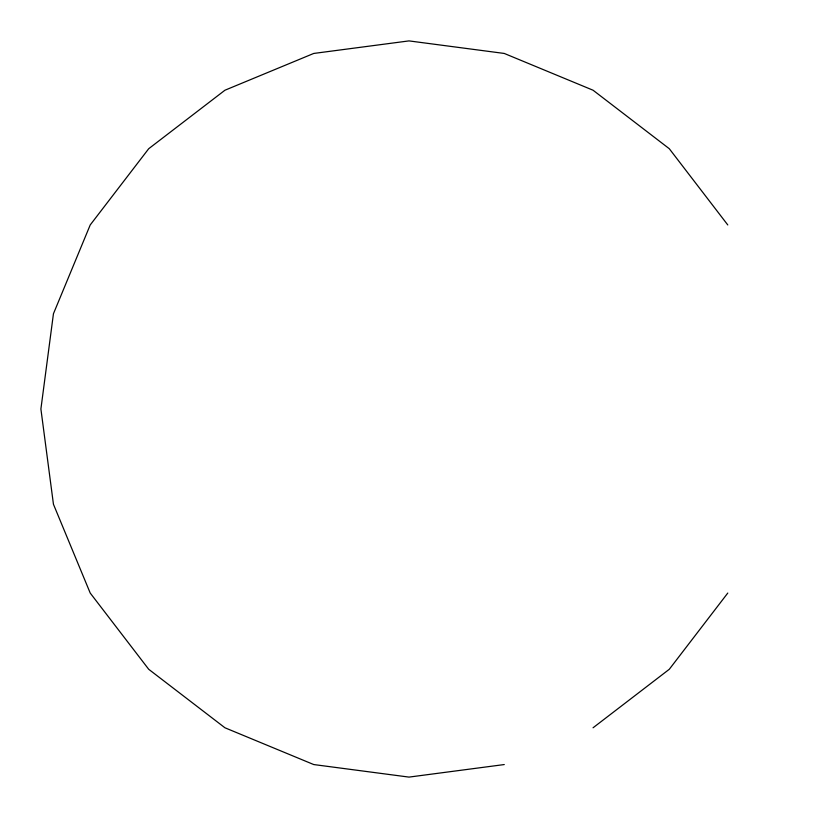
<?xml version="1.0" encoding="UTF-8"?>
<svg xmlns="http://www.w3.org/2000/svg" width="818" height="818" viewBox="0 0 818 818"><rect width="100%" height="100%" fill="white"/><g stroke="black" fill="none" stroke-linecap="round" stroke-linejoin="round"><path stroke-width="1.23" d="M727.785 593.05L669.288 669.288L593.05 727.785M504.266 764.554L409 777.1L313.734 764.554L224.95 727.785L148.712 669.288L90.215 593.05L53.446 504.266L40.9 409L53.446 313.734L90.215 224.95L148.712 148.712L224.95 90.215L313.734 53.446L409 40.9L504.266 53.446L593.05 90.215L669.288 148.712L727.785 224.95"/></g></svg>
